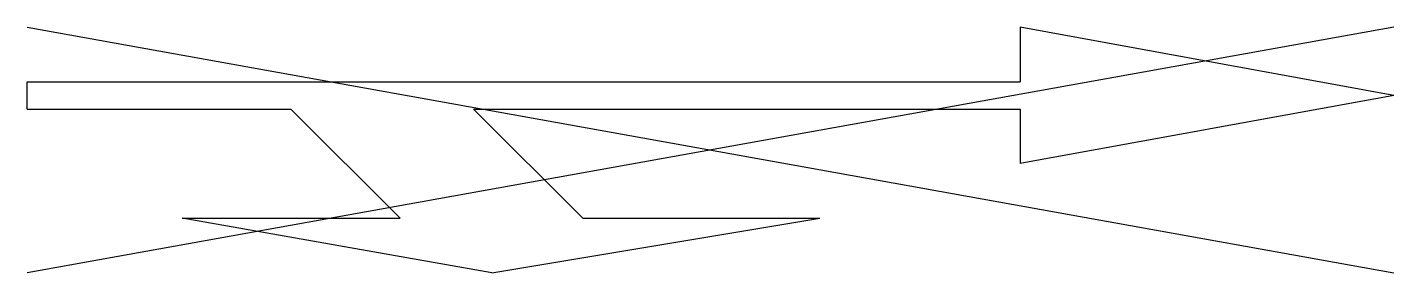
# Model space of a CAD drawing. Header units: metres. Extents: x 0 to 7.5, y -0.98 to 0.38.
import ezdxf

# ---------------------------------------------------------------- set-up
doc = ezdxf.new("R2010")
doc.units = ezdxf.units.M
doc.header["$LTSCALE"] = 0.2

msp = doc.modelspace()

# ---------------------------------------------------------------- linework, layer by layer
for p, q in [((7.5, 0.375), (0, -0.975)), ((0, 0.375), (7.5, -0.975))]:
    msp.add_line(p, q)
at = {"ltscale": 0.01}
for p, q in [((7.5, 0), (5.45, 0.375)), ((5.45, 0.375), (5.45, 0.075)), ((0, 0.075), (5.45, 0.075)), ((0, -0.075), (0, 0.075)), ((7.5, 0), (5.45, -0.375)), ((0, -0.075), (1.4459, -0.075)), ((2.0459, -0.675), (1.4459, -0.075)), ((2.45, -0.075), (5.45, -0.075)), ((3.05, -0.675), (2.45, -0.075)), ((5.45, -0.075), (5.45, -0.375)), ((0.85, -0.675), (2.0459, -0.675)), ((3.05, -0.675), (4.35, -0.675)), ((2.55, -0.975), (0.85, -0.675)), ((2.55, -0.975), (4.35, -0.675))]:
    msp.add_line(p, q, dxfattribs=at)

doc.saveas('drawing.dxf')
